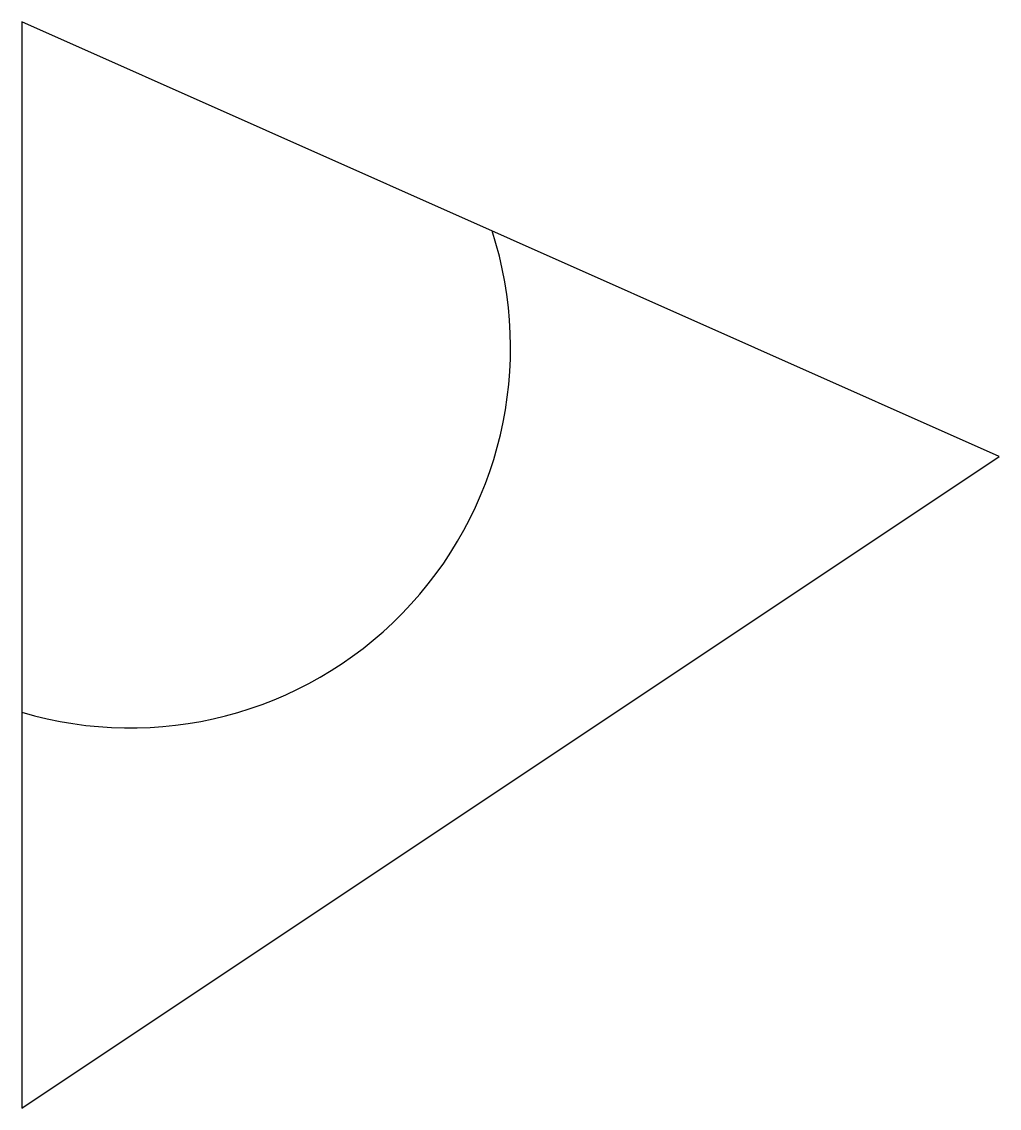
# Model space of a CAD drawing. Header units: millimetres. Extents: x 10 to 28, y 0 to 20.
import ezdxf

# ---------------------------------------------------------------- set-up
doc = ezdxf.new("R2010")
doc.units = ezdxf.units.MM
doc.layers.get('0').update_dxf_attribs({"lineweight": 25})

msp = doc.modelspace()

# ---------------------------------------------------------------- linework, layer by layer
at = {"flags": 128}
msp.add_lwpolyline([(10, 0), (28, 12), (10, 20)], close=True, dxfattribs=at)
msp.add_arc((12, 14), 7, 253.3985, 17.891)

doc.saveas('drawing.dxf')
